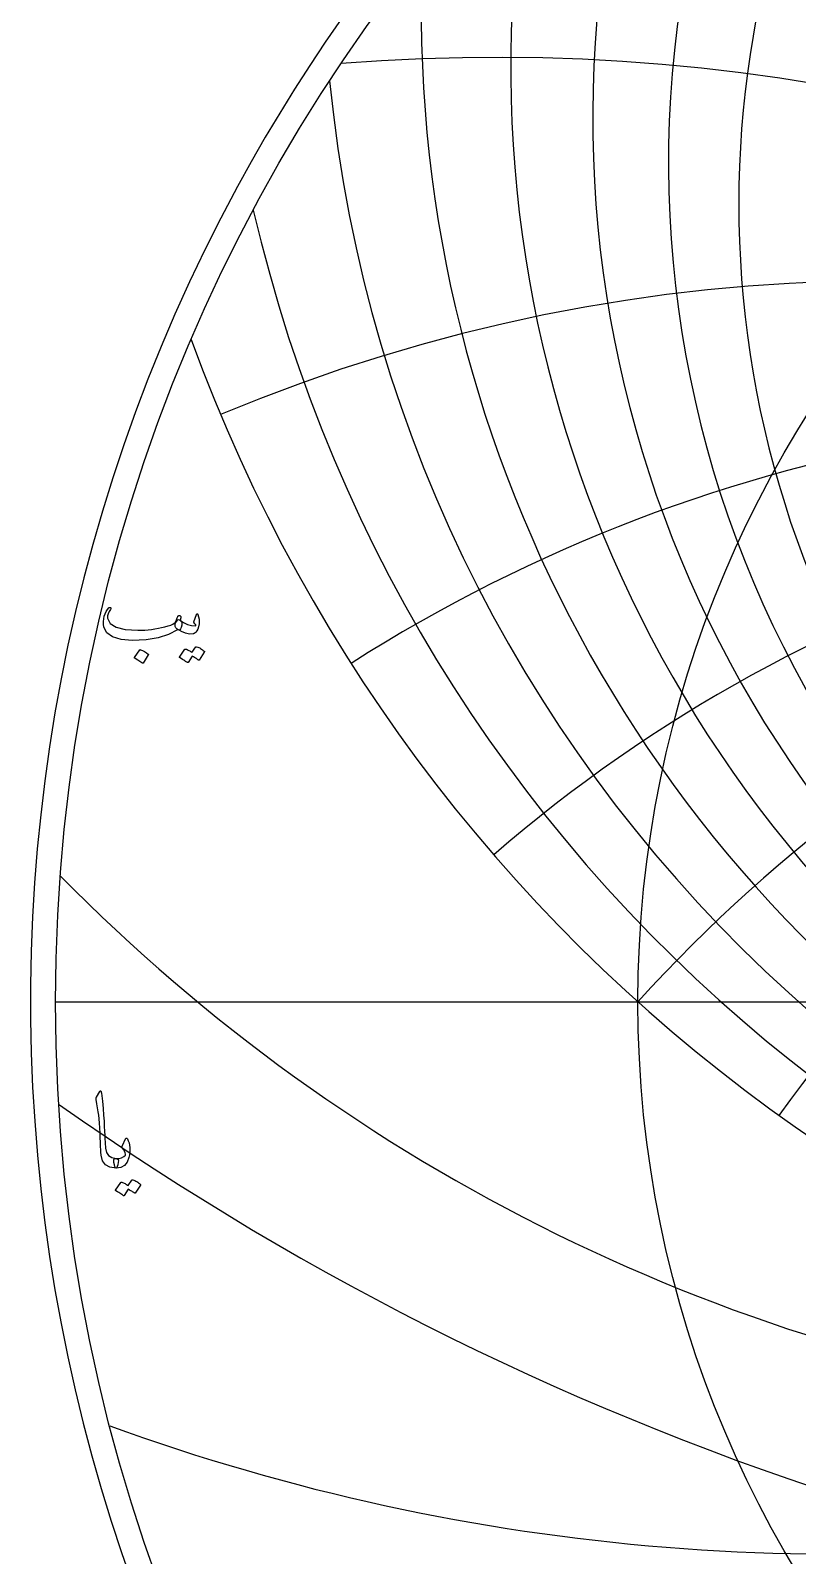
# Model space of a CAD drawing. Header units: millimetres. Extents: x -84 to 84, y -84 to 86.
# Drawn here: x -83.6 to -46.1, y -27.1 to 47.5 of the extents above; entities that cross this region are included whole.
import ezdxf

# ---------------------------------------------------------------- set-up
doc = ezdxf.new("R2010")
doc.units = ezdxf.units.MM
for name, color, linetype in [('CUT_OUTER', 1, 'Continuous'), ('ENGRAVE', 7, 'Continuous'), ('ENGRAVE_FINE', 8, 'Continuous'), ('TEXT', 5, 'Continuous')]:
    doc.layers.add(name, color=color, linetype=linetype)

msp = doc.modelspace()

# ---------------------------------------------------------------- linework, layer by layer
at = {"layer": 'CUT_OUTER'}
for centre, radius, start, end in [((-0.0002, -0.0002), 83.5724, 151.523247, 87.803747), ((-0.0008, 0.0008), 83.5714, 92.195568, 151.523638)]:
    msp.add_arc(centre, radius, start, end, dxfattribs=at)
at = {"layer": 'ENGRAVE'}
msp.add_lwpolyline([(-82.35, 0), (82.35, 0)], dxfattribs=at)
for radius in [82.35, 53.9054]:
    msp.add_circle((0, 0), radius, dxfattribs=at)
for centre, radius, start, end in [((0, 43.17), 56.1115, 158.578774, 21.421226), ((0, 59.8681), 80.5604, 199.959035, 340.040965), ((0, -48.5367), 72.5369, 42, 138), ((0, -48.5367), 72.5369, 42, 138), ((-18.4387, 68.8141), 89.3373, 224.535726, 263.111304), ((-44.2224, 76.5954), 103.5774, 249.96829, 280.828753)]:
    msp.add_arc(centre, radius, start, end, dxfattribs=at)
at = {"layer": 'ENGRAVE_FINE'}
for centre, radius, start, end in [((0, 38.9874), 48.9782, 131.44749, 48.55251), ((0, 40.9545), 52.4125, 146.69677, 33.30323), ((-86.4461, -48.5367), 112.8474, 15.907198, 74.457561), ((-86.4461, -48.5367), 112.8474, 15.907198, 74.457561), ((0, 45.6757), 60.1196, 168.649585, 11.350415), ((0, 48.5238), 64.4913, 177.547342, 2.452658), ((-60.8657, -48.5367), 94.6902, 20.296793, 94.565762), ((-60.8657, -48.5367), 94.6902, 20.296793, 94.565762), ((0, 51.7793), 69.2943, 185.608142, 354.391858), ((0, 55.5252), 74.6141, 193.034463, 346.965537), ((-41.8792, -48.5367), 83.7584, 24.992282, 112.762358), ((-41.8792, -48.5367), 83.7584, 24.992282, 112.762358), ((-26.4013, -48.5367), 77.1922, 30.089288, 122.535602), ((-26.4013, -48.5367), 77.1922, 30.089288, 122.535602), ((-12.7902, -48.5367), 73.6559, 35.707517, 130.834526), ((-12.7902, -48.5367), 73.6559, 35.707517, 130.834526), ((12.7902, -48.5367), 73.6559, 49.165474, 144.292483), ((12.7902, -48.5367), 73.6559, 49.165474, 144.292483), ((0, 111.2414), 142.3637, 234.73332, 305.26668)]:
    msp.add_arc(centre, radius, start, end, dxfattribs=at)
at = {"layer": 'TEXT'}
for points in [[(-76.2702, 18.6455), (-76.2651, 18.6429), (-76.2604, 18.6403), (-76.2561, 18.6377), (-76.252, 18.6351), (-76.2479, 18.6322), (-76.2436, 18.6286), (-76.2388, 18.6244), (-76.2338, 18.6196), (-76.1919, 18.5702), (-76.1754, 18.5001), (-76.1841, 18.4092), (-76.2182, 18.2975), (-76.2497, 18.2296), (-76.2819, 18.1871), (-76.3147, 18.1699), (-76.3481, 18.178), (-76.365, 18.1861), (-76.3793, 18.1897), (-76.391, 18.1887), (-76.4001, 18.1832), (-76.826, 17.9501), (-77.3351, 17.7858), (-77.9273, 17.6903), (-78.6027, 17.6637), (-79.1488, 17.7105), (-79.5611, 17.8351), (-79.8397, 18.0377), (-79.9845, 18.3183), (-80.0069, 18.4507), (-80.0118, 18.5832), (-79.9991, 18.7157), (-79.9689, 18.8481), (-79.9277, 18.9653), (-79.8767, 19.0728), (-79.816, 19.1705), (-79.7455, 19.2585), (-79.7322, 19.2696), (-79.7183, 19.2767), (-79.7036, 19.2799), (-79.6884, 19.2793), (-79.6741, 19.2731), (-79.6624, 19.265), (-79.6533, 19.2549), (-79.6468, 19.2429), (-79.6439, 19.2312), (-79.6455, 19.217), (-79.6517, 19.2001), (-79.6624, 19.1806), (-79.7377, 19.0702), (-79.7871, 18.9624), (-79.8105, 18.8572), (-79.8079, 18.7546), (-79.6845, 18.4975), (-79.3975, 18.3131), (-78.9468, 18.2014), (-78.3325, 18.1624), (-78.1639, 18.165), (-77.9955, 18.1728), (-77.8275, 18.1858), (-77.6598, 18.204), (-77.4934, 18.2273), (-77.3293, 18.2559), (-77.1674, 18.2897), (-77.0078, 18.3286), (-76.853, 18.3728), (-76.726, 18.417), (-76.627, 18.4611), (-76.5559, 18.5053), (-76.5285, 18.5286), (-76.5033, 18.5572), (-76.4804, 18.591), (-76.4598, 18.6299), (-76.4405, 18.6734), (-76.4215, 18.7209), (-76.4028, 18.7722), (-76.3845, 18.8273), (-76.3773, 18.8442), (-76.3663, 18.8585), (-76.3513, 18.8702), (-76.3325, 18.8793), (-76.3124, 18.8842), (-76.2936, 18.8832), (-76.276, 18.8764), (-76.2598, 18.8637), (-76.2468, 18.8462), (-76.239, 18.8247), (-76.2364, 18.7994), (-76.239, 18.7702)], [(-76.426, 18.2299), (-76.4825, 18.2835), (-76.5117, 18.3507), (-76.5137, 18.4316), (-76.4884, 18.526), (-76.4335, 18.6108), (-76.3832, 18.6624), (-76.3374, 18.6809), (-76.2962, 18.6663), (-76.1013, 18.5374), (-75.9065, 18.4468), (-75.7117, 18.3946), (-75.5169, 18.3806), (-75.5101, 18.3819), (-75.5052, 18.3858), (-75.5023, 18.3923), (-75.5013, 18.4014), (-75.5062, 18.4186), (-75.5208, 18.4442), (-75.5452, 18.4783), (-75.5793, 18.5209), (-75.5858, 18.5338), (-75.5897, 18.5468), (-75.591, 18.5598), (-75.5897, 18.5728), (-75.465, 18.9312), (-75.4591, 18.9449), (-75.452, 18.9546), (-75.4436, 18.9605), (-75.4338, 18.9624), (-75.4241, 18.9608), (-75.4156, 18.9559), (-75.4085, 18.9478), (-75.4026, 18.9364), (-75.3637, 18.8199), (-75.3403, 18.704), (-75.3325, 18.5887), (-75.3403, 18.4741), (-75.3656, 18.3316), (-75.4, 18.2157), (-75.4436, 18.1264), (-75.4961, 18.0637), (-75.5361, 18.0293), (-75.5728, 18.004), (-75.6062, 17.9877), (-75.6364, 17.9806), (-75.8104, 17.9767), (-76, 18.017), (-76.2052, 18.1014), (-76.426, 18.2299)], [(-78.239, 17.2014), (-78.2325, 17.2079), (-78.2234, 17.2118), (-78.2118, 17.213), (-78.1975, 17.2118), (-78.0965, 17.1708), (-78.0014, 17.1208), (-77.9121, 17.0618), (-77.8286, 16.9936), (-77.8205, 16.9832), (-77.8169, 16.9728), (-77.8179, 16.9624), (-77.8234, 16.952), (-78.0676, 16.5572), (-78.0767, 16.5478), (-78.0884, 16.5455), (-78.1027, 16.5504), (-78.1195, 16.5624), (-78.1342, 16.5728), (-78.1572, 16.5884), (-78.1887, 16.6091), (-78.2286, 16.6351), (-78.2777, 16.6663), (-78.3364, 16.7027), (-78.4049, 16.7442), (-78.4832, 16.791), (-78.4936, 16.7988), (-78.4988, 16.8066), (-78.4988, 16.8143), (-78.4936, 16.8221)], [(-75.5013, 17.3468), (-75.4949, 17.3533), (-75.4858, 17.3572), (-75.4741, 17.3585), (-75.4598, 17.3572), (-75.4086, 17.3381), (-75.3591, 17.3169), (-75.3112, 17.2939), (-75.265, 17.2689), (-75.22, 17.2416), (-75.176, 17.2118), (-75.133, 17.1793), (-75.091, 17.1442), (-75.0828, 17.1335), (-75.0793, 17.1221), (-75.0802, 17.1101), (-75.0858, 17.0975), (-75.3351, 16.7027), (-75.3419, 16.6975), (-75.352, 16.6975), (-75.3653, 16.7027), (-75.3819, 16.713), (-75.3932, 16.7226), (-75.4117, 16.7358), (-75.4374, 16.7525), (-75.4702, 16.7728), (-75.5104, 16.797), (-75.5585, 16.8254), (-75.6143, 16.858), (-75.678, 16.8949), (-75.8754, 16.5884), (-75.8845, 16.579), (-75.8962, 16.5767), (-75.9104, 16.5816), (-75.9273, 16.5936), (-75.9419, 16.604), (-75.965, 16.6195), (-75.9965, 16.6403), (-76.0364, 16.6663), (-76.0854, 16.6975), (-76.1442, 16.7338), (-76.2127, 16.7754), (-76.291, 16.8221), (-76.2991, 16.8299), (-76.3026, 16.8377), (-76.3017, 16.8455), (-76.2962, 16.8533), (-76.0416, 17.2325), (-76.0351, 17.239), (-76.026, 17.2429), (-76.0143, 17.2442), (-76, 17.2429), (-75.9565, 17.2288), (-75.9143, 17.2124), (-75.8734, 17.1937), (-75.8338, 17.1728), (-75.7955, 17.1499), (-75.7585, 17.1254), (-75.7228, 17.0993), (-75.6884, 17.0715)], [(-80.1839, -4.3781), (-80.1738, -4.3625), (-80.1644, -4.3521), (-80.1556, -4.3469), (-80.1475, -4.3469), (-80.1352, -4.3537), (-80.1241, -4.3742), (-80.1144, -4.4083), (-80.1059, -4.456), (-80.0631, -4.844), (-80.028, -5.2028), (-80.0008, -5.5323), (-79.9813, -5.8326), (-79.9688, -6.0894), (-79.9572, -6.3196), (-79.9467, -6.5232), (-79.9371, -6.7002), (-79.9288, -6.8505), (-79.9222, -6.9742), (-79.9171, -7.0713), (-79.9137, -7.1417), (-79.8676, -7.3528), (-79.7657, -7.508), (-79.6079, -7.6073), (-79.3943, -7.6508), (-79.3348, -7.6664), (-79.2969, -7.7028), (-79.2803, -7.7599), (-79.2852, -7.8378), (-79.3095, -7.9606), (-79.3358, -8.0482), (-79.3641, -8.1008), (-79.3943, -8.1184), (-79.6949, -8.0787), (-79.9163, -7.9599), (-80.0585, -7.7619), (-80.1215, -7.4846), (-80.1314, -7.352), (-80.1404, -7.219), (-80.1483, -7.0857), (-80.1553, -6.9521), (-80.1616, -6.8182), (-80.1676, -6.6839), (-80.1733, -6.5494), (-80.1787, -6.4145), (-80.1884, -6.1571), (-80.2021, -5.9255), (-80.2196, -5.7195), (-80.241, -5.5391), (-80.2663, -5.3659), (-80.2956, -5.1813), (-80.3287, -4.9854), (-80.3657, -4.7781), (-80.3706, -4.7407), (-80.3696, -4.7066), (-80.3628, -4.6758), (-80.3501, -4.6482)], [(-79.0826, -7.0222), (-78.9371, -6.7002), (-78.9157, -6.6648), (-78.893, -6.6521), (-78.8689, -6.6622), (-78.8436, -6.695), (-78.7969, -6.7932), (-78.7605, -6.8956), (-78.7345, -7.0023), (-78.7189, -7.1132), (-78.7141, -7.2289), (-78.7202, -7.3502), (-78.7374, -7.477), (-78.7657, -7.6093), (-78.8517, -7.832), (-78.9852, -7.9911), (-79.166, -8.0865), (-79.3943, -8.1184), (-79.4206, -8.1018), (-79.4475, -8.0521), (-79.4751, -7.9693), (-79.5033, -7.8534), (-79.5115, -7.7914), (-79.5098, -7.7404), (-79.4985, -7.7005), (-79.4774, -7.6716), (-79.4605, -7.6606), (-79.441, -7.6534), (-79.4189, -7.6502), (-79.3943, -7.6508), (-79.2504, -7.6463), (-79.1254, -7.6171), (-79.0193, -7.5632), (-78.9319, -7.4846), (-78.928, -7.4784), (-78.9267, -7.4703), (-78.928, -7.4602), (-78.9319, -7.4482), (-78.9524, -7.3748), (-78.9826, -7.3002), (-79.0225, -7.2242), (-79.0722, -7.1469), (-79.0884, -7.1177), (-79.0956, -7.0872), (-79.0936, -7.0554), (-79.0826, -7.0222)], [(-78.6202, -8.7054), (-78.6137, -8.6989), (-78.6046, -8.695), (-78.593, -8.6937), (-78.5787, -8.695), (-78.5275, -8.7141), (-78.478, -8.7352), (-78.4301, -8.7583), (-78.3839, -8.7833), (-78.3389, -8.8106), (-78.2949, -8.8404), (-78.2519, -8.8729), (-78.2098, -8.908), (-78.2017, -8.9187), (-78.1981, -8.9301), (-78.1991, -8.9421), (-78.2046, -8.9547), (-78.454, -9.3495), (-78.4608, -9.3547), (-78.4709, -9.3547), (-78.4842, -9.3495), (-78.5007, -9.3391), (-78.5121, -9.3296), (-78.5306, -9.3164), (-78.5563, -9.2997), (-78.5891, -9.2794), (-78.6293, -9.2552), (-78.6774, -9.2268), (-78.7332, -9.1942), (-78.7969, -9.1573), (-78.9943, -9.4638), (-79.0033, -9.4732), (-79.015, -9.4755), (-79.0293, -9.4706), (-79.0462, -9.4586), (-79.0608, -9.4482), (-79.0839, -9.4327), (-79.1154, -9.4119), (-79.1553, -9.3859), (-79.2043, -9.3547), (-79.2631, -9.3184), (-79.3316, -9.2768), (-79.4098, -9.2301), (-79.418, -9.2223), (-79.4215, -9.2145), (-79.4206, -9.2067), (-79.415, -9.1989), (-79.1605, -8.8197), (-79.154, -8.8132), (-79.1449, -8.8093), (-79.1332, -8.808), (-79.1189, -8.8093), (-79.0754, -8.8234), (-79.0332, -8.8398), (-78.9923, -8.8585), (-78.9527, -8.8794), (-78.9144, -8.9023), (-78.8774, -8.9268), (-78.8417, -8.9529), (-78.8072, -8.9807)]]:
    msp.add_lwpolyline(points, close=True, dxfattribs=at)

doc.saveas('drawing.dxf')
